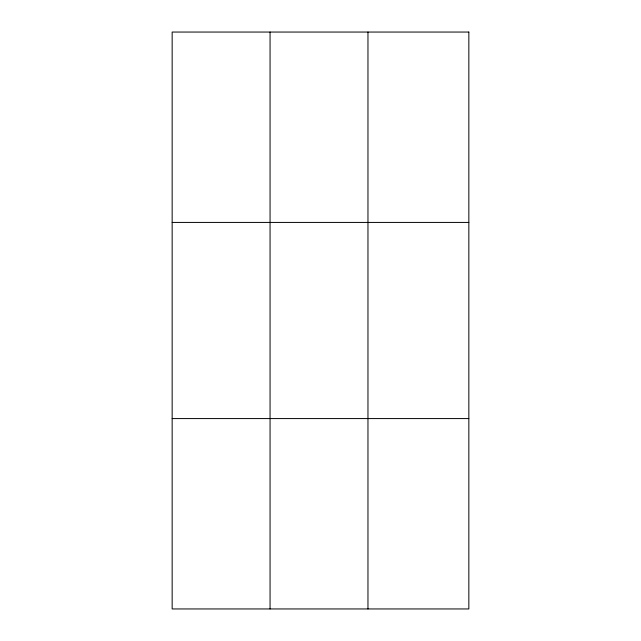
<?xml version="1.0" encoding="UTF-8"?>
<svg xmlns="http://www.w3.org/2000/svg" width="641" height="641" viewBox="0 0 641 641"><rect width="100%" height="100%" fill="white"/><g stroke="black" fill="none" stroke-linecap="round" stroke-linejoin="round"><path stroke-width="0.96" d="M270.061 32.05L270.061 608.95M367.966 32.05L367.966 608.95M172.157 222.427L468.843 222.427M172.157 418.573L468.843 418.573M468.843 32.05L468.843 608.95L172.157 608.95L172.157 32.05L468.843 32.05"/></g></svg>
